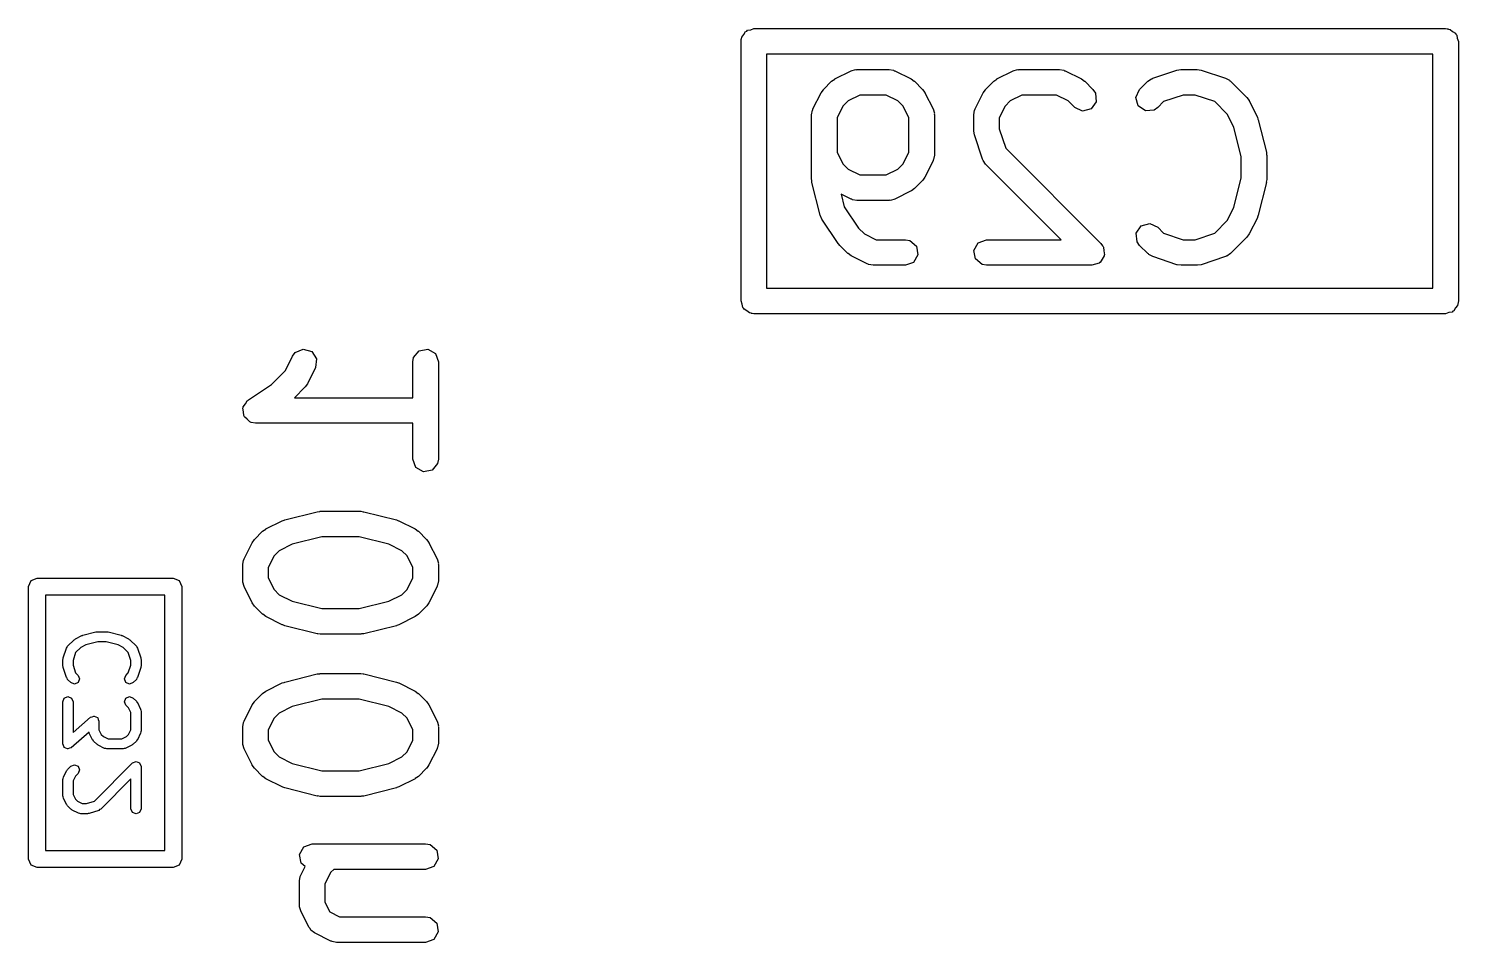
# Model space of a CAD drawing. Extents: x 0.18 to 5.48, y -2.58 to 1.79.
# Drawn here: x 2.7173 to 3.048, y 0.4667 to 0.678 of the extents above; entities that cross this region are included whole.
import ezdxf

# ---------------------------------------------------------------- set-up
doc = ezdxf.new("R2010")
doc.units = 0
doc.header["$MEASUREMENT"] = 0
doc.layers.add('BLACK', color=7, linetype='CONTINUOUS')

msp = doc.modelspace()

# ---------------------------------------------------------------- linework, layer by layer
at = {"layer": 'BLACK', "linetype": 'CONTINUOUS'}
for p, q in [((2.88428, 0.67769), (2.885, 0.677953)), ((2.885, 0.677953), (3.045, 0.677953)), ((3.045, 0.677953), (3.04538, 0.677885)), ((3.04538, 0.677885), (3.04551, 0.677908)), ((3.04551, 0.677908), (3.04563, 0.677842)), ((2.88205, 0.675), (2.88211, 0.675384)), ((2.88205, 0.615), (2.88205, 0.675)), ((2.88209, 0.675513), (2.88216, 0.675626)), ((2.88211, 0.675384), (2.88209, 0.675513)), ((2.88216, 0.675626), (2.88223, 0.67601)), ((2.88223, 0.67601), (2.88272, 0.676598)), ((2.88272, 0.676598), (2.8831, 0.677262)), ((2.8831, 0.677262), (2.88335, 0.677353)), ((2.88335, 0.677353), (2.88352, 0.677557)), ((2.88352, 0.677557), (2.88428, 0.67769)), ((3.04563, 0.677842), (3.04601, 0.677775)), ((3.04601, 0.677775), (3.0466, 0.677282)), ((3.0466, 0.677282), (3.04726, 0.676898)), ((3.04726, 0.676898), (3.04735, 0.676648)), ((3.04735, 0.676648), (3.04756, 0.676476)), ((3.04756, 0.676476), (3.04769, 0.675721)), ((3.04769, 0.675721), (3.04795, 0.675)), ((3.04795, 0.675), (3.04795, 0.615)), ((2.88795, 0.672047), (2.88795, 0.617953)), ((3.04205, 0.672047), (2.88795, 0.672047)), ((3.04205, 0.617953), (3.04205, 0.672047)), ((2.90375, 0.666326), (2.9075, 0.668201)), ((2.9075, 0.668201), (2.90848, 0.668493)), ((2.90848, 0.668493), (2.90865, 0.668452)), ((2.90865, 0.668452), (2.90882, 0.668513)), ((2.90882, 0.668513), (2.91632, 0.668513)), ((2.91632, 0.668513), (2.91733, 0.668334)), ((2.91733, 0.668334), (2.91746, 0.668221)), ((2.91746, 0.668221), (2.91764, 0.668201)), ((2.91764, 0.668201), (2.92139, 0.666326)), ((2.94124, 0.666326), (2.94499, 0.668201)), ((2.94499, 0.668201), (2.94598, 0.668493)), ((2.94598, 0.668493), (2.94615, 0.668452)), ((2.94615, 0.668452), (2.94631, 0.668513)), ((2.94631, 0.668513), (2.95569, 0.668513)), ((2.95569, 0.668513), (2.9567, 0.668334)), ((2.9567, 0.668334), (2.95683, 0.668221)), ((2.95683, 0.668221), (2.95701, 0.668201)), ((2.95701, 0.668201), (2.96076, 0.666326)), ((2.97725, 0.666486), (2.98287, 0.668361)), ((2.98287, 0.668361), (2.98375, 0.668491)), ((2.98375, 0.668491), (2.98381, 0.668513)), ((2.98381, 0.668513), (2.98756, 0.668513)), ((2.98756, 0.668513), (2.98843, 0.668359)), ((2.98843, 0.668359), (2.98849, 0.668361)), ((2.98849, 0.668361), (2.99412, 0.666486)), ((2.90111, 0.663898), (2.90298, 0.665773)), ((2.90298, 0.665773), (2.9037, 0.666279)), ((2.9037, 0.666279), (2.90375, 0.666326)), ((2.92139, 0.666326), (2.9221, 0.6658)), ((2.9221, 0.6658), (2.92215, 0.665773)), ((2.92215, 0.665773), (2.92403, 0.663898)), ((2.9386, 0.663898), (2.94048, 0.665773)), ((2.94048, 0.665773), (2.9412, 0.666279)), ((2.9412, 0.666279), (2.94124, 0.666326)), ((2.96076, 0.666326), (2.96147, 0.6658)), ((2.96147, 0.6658), (2.96152, 0.665773)), ((2.96152, 0.665773), (2.9634, 0.663898)), ((2.97422, 0.663898), (2.9761, 0.665773)), ((2.9761, 0.665773), (2.97694, 0.666361)), ((2.97694, 0.666361), (2.97711, 0.666377)), ((2.97711, 0.666377), (2.97725, 0.666486)), ((2.99412, 0.666486), (2.99502, 0.665998)), ((2.99502, 0.665998), (2.99511, 0.665848)), ((2.99511, 0.665848), (2.99527, 0.665773)), ((2.99527, 0.665773), (2.99902, 0.662023)), ((2.89868, 0.659381), (2.90055, 0.663131)), ((2.90055, 0.663131), (2.90108, 0.66384)), ((2.90108, 0.66384), (2.90111, 0.663898)), ((2.90951, 0.662607), (2.90682, 0.661258)), ((2.91562, 0.662607), (2.90951, 0.662607)), ((2.91832, 0.661258), (2.91562, 0.662607)), ((2.92403, 0.663898), (2.92454, 0.663175)), ((2.92454, 0.663175), (2.92458, 0.663131)), ((2.92458, 0.663131), (2.92646, 0.659381)), ((2.93617, 0.659381), (2.93805, 0.663131)), ((2.93805, 0.663131), (2.93857, 0.66384)), ((2.93857, 0.66384), (2.9386, 0.663898)), ((2.94701, 0.662607), (2.94431, 0.661258)), ((2.95499, 0.662607), (2.94701, 0.662607)), ((2.95769, 0.661258), (2.95499, 0.662607)), ((2.9634, 0.663898), (2.96399, 0.663058)), ((2.96399, 0.663058), (2.96416, 0.661046)), ((2.97337, 0.662068), (2.97422, 0.663898)), ((2.97389, 0.660117), (2.97337, 0.662068)), ((2.98429, 0.662607), (2.97978, 0.661104)), ((2.98708, 0.662607), (2.98429, 0.662607)), ((2.99159, 0.661104), (2.98708, 0.662607)), ((2.99902, 0.662023), (2.99953, 0.6613)), ((2.89837, 0.658061), (2.89854, 0.659071)), ((2.89837, 0.643063), (2.89837, 0.658061)), ((2.89854, 0.659071), (2.89866, 0.659206)), ((2.89866, 0.659206), (2.89868, 0.659381)), ((2.90562, 0.660061), (2.90427, 0.657364)), ((2.90682, 0.661258), (2.90562, 0.660061)), ((2.91951, 0.660061), (2.91832, 0.661258)), ((2.92086, 0.657364), (2.91951, 0.660061)), ((2.92646, 0.659381), (2.92675, 0.658398)), ((2.92675, 0.658398), (2.92671, 0.658227)), ((2.92671, 0.658227), (2.92677, 0.658061)), ((2.92677, 0.658061), (2.92677, 0.648687)), ((2.93586, 0.658061), (2.93604, 0.659071)), ((2.93586, 0.654311), (2.93586, 0.658061)), ((2.93604, 0.659071), (2.93615, 0.659206)), ((2.93615, 0.659206), (2.93617, 0.659381)), ((2.94312, 0.660061), (2.94177, 0.657364)), ((2.94431, 0.661258), (2.94312, 0.660061)), ((2.95922, 0.659722), (2.95769, 0.661258)), ((2.96105, 0.658869), (2.95922, 0.659722)), ((2.963, 0.659391), (2.96105, 0.658869)), ((2.96416, 0.661046), (2.963, 0.659391)), ((2.97555, 0.658958), (2.97389, 0.660117)), ((2.97756, 0.659134), (2.97555, 0.658958)), ((2.9784, 0.659722), (2.97756, 0.659134)), ((2.97978, 0.661104), (2.9784, 0.659722)), ((2.9945, 0.658186), (2.99159, 0.661104)), ((2.99602, 0.655155), (2.9945, 0.658186)), ((2.99953, 0.6613), (2.99957, 0.661256)), ((2.99957, 0.661256), (3.00145, 0.657506)), ((2.90427, 0.657364), (2.90427, 0.649384)), ((2.92086, 0.649384), (2.92086, 0.657364)), ((2.94177, 0.657364), (2.94177, 0.65479)), ((2.94177, 0.65479), (2.94327, 0.650282)), ((2.99773, 0.648323), (2.99602, 0.655155)), ((3.00145, 0.657506), (3.00159, 0.657018)), ((3.00159, 0.657018), (3.00167, 0.656902)), ((3.00167, 0.656902), (3.00355, 0.649403)), ((2.93588, 0.654251), (2.93586, 0.654311)), ((2.93601, 0.653377), (2.93588, 0.654251)), ((2.93789, 0.647753), (2.93601, 0.653377)), ((2.90427, 0.649384), (2.90562, 0.646686)), ((2.91951, 0.646686), (2.92086, 0.649384)), ((2.92677, 0.648687), (2.92659, 0.647677)), ((2.94327, 0.650282), (2.96527, 0.628278)), ((2.99773, 0.643426), (2.99773, 0.648323)), ((3.00355, 0.649403), (3.00359, 0.648815)), ((3.00359, 0.648815), (3.00363, 0.648687)), ((3.00363, 0.648687), (3.00363, 0.643063)), ((2.90562, 0.646686), (2.90682, 0.645489)), ((2.90682, 0.645489), (2.90951, 0.644141)), ((2.91562, 0.644141), (2.91832, 0.645489)), ((2.91832, 0.645489), (2.91951, 0.646686)), ((2.92646, 0.647366), (2.92458, 0.643617)), ((2.92648, 0.647542), (2.92646, 0.647366)), ((2.92659, 0.647677), (2.92648, 0.647542)), ((2.938, 0.647615), (2.93789, 0.647753)), ((2.93801, 0.647439), (2.938, 0.647615)), ((2.9386, 0.646599), (2.93801, 0.647439)), ((2.95606, 0.629142), (2.9386, 0.646599)), ((2.89841, 0.642934), (2.89837, 0.643063)), ((2.89845, 0.642346), (2.89841, 0.642934)), ((2.90033, 0.634847), (2.89845, 0.642346)), ((2.90951, 0.644141), (2.91562, 0.644141)), ((2.92403, 0.642849), (2.92215, 0.640975)), ((2.92406, 0.642908), (2.92403, 0.642849)), ((2.92458, 0.643617), (2.92406, 0.642908)), ((2.99602, 0.636594), (2.99773, 0.643426)), ((3.00355, 0.642346), (3.00167, 0.634847)), ((3.00363, 0.643063), (3.00353, 0.642482)), ((3.00353, 0.642482), (3.00355, 0.642346)), ((2.9075, 0.638547), (2.9052, 0.639693)), ((2.9052, 0.639693), (2.90593, 0.636776)), ((2.90767, 0.638527), (2.9075, 0.638547)), ((2.90781, 0.638413), (2.90767, 0.638527)), ((2.90882, 0.638235), (2.90781, 0.638413)), ((2.91632, 0.638235), (2.90882, 0.638235)), ((2.91648, 0.638295), (2.91632, 0.638235)), ((2.91665, 0.638254), (2.91648, 0.638295)), ((2.91764, 0.638547), (2.91665, 0.638254)), ((2.92139, 0.640422), (2.91764, 0.638547)), ((2.92143, 0.640468), (2.92139, 0.640422)), ((2.92215, 0.640975), (2.92143, 0.640468)), ((2.90593, 0.636776), (2.90924, 0.63182)), ((2.9945, 0.633563), (2.99602, 0.636594)), ((2.90034, 0.634833), (2.90033, 0.634847)), ((2.90074, 0.633926), (2.90034, 0.634833)), ((2.90449, 0.628301), (2.90074, 0.633926)), ((2.90924, 0.63182), (2.91057, 0.630491)), ((2.97346, 0.630703), (2.97462, 0.632358)), ((2.97462, 0.632358), (2.97657, 0.632881)), ((2.97657, 0.632881), (2.9784, 0.632027)), ((2.9784, 0.632027), (2.97978, 0.630645)), ((2.99159, 0.630645), (2.9945, 0.633563)), ((3.00145, 0.634243), (2.99957, 0.630494)), ((3.00146, 0.634382), (3.00145, 0.634243)), ((3.00167, 0.634847), (3.00146, 0.634382)), ((2.9046, 0.62822), (2.90449, 0.628301)), ((2.91057, 0.630491), (2.91326, 0.629142)), ((2.91326, 0.629142), (2.92007, 0.629142)), ((2.92007, 0.629142), (2.92108, 0.628964)), ((2.92108, 0.628964), (2.92262, 0.627666)), ((2.93591, 0.626702), (2.93692, 0.628452)), ((2.93692, 0.628452), (2.93881, 0.629142)), ((2.93881, 0.629142), (2.95606, 0.629142)), ((2.96527, 0.628278), (2.96564, 0.62775)), ((2.97363, 0.628691), (2.97346, 0.630703)), ((2.97422, 0.627851), (2.97363, 0.628691)), ((2.97978, 0.630645), (2.98429, 0.629142)), ((2.98429, 0.629142), (2.98708, 0.629142)), ((2.98708, 0.629142), (2.99159, 0.630645)), ((2.99902, 0.629726), (2.99527, 0.625977)), ((2.99905, 0.629784), (2.99902, 0.629726)), ((2.99957, 0.630494), (2.99905, 0.629784)), ((2.90486, 0.627851), (2.9046, 0.62822)), ((2.90673, 0.625977), (2.90486, 0.627851)), ((2.90679, 0.625949), (2.90673, 0.625977)), ((2.9075, 0.625423), (2.90679, 0.625949)), ((2.91125, 0.623549), (2.9075, 0.625423)), ((2.92297, 0.625677), (2.92196, 0.623928)), ((2.92262, 0.627666), (2.92297, 0.625677)), ((2.93626, 0.624713), (2.93591, 0.626702)), ((2.96604, 0.625426), (2.96553, 0.624698)), ((2.96564, 0.62775), (2.96574, 0.627666)), ((2.96574, 0.627666), (2.96576, 0.627588)), ((2.96576, 0.627588), (2.96586, 0.627438)), ((2.96586, 0.627438), (2.96594, 0.626552)), ((2.96594, 0.626552), (2.96609, 0.625677)), ((2.96609, 0.625677), (2.96603, 0.62556)), ((2.96603, 0.62556), (2.96604, 0.625426)), ((2.9761, 0.625977), (2.97422, 0.627851)), ((2.97626, 0.625902), (2.9761, 0.625977)), ((2.97635, 0.625752), (2.97626, 0.625902)), ((2.97725, 0.625263), (2.97635, 0.625752)), ((2.98287, 0.623389), (2.97725, 0.625263)), ((2.99412, 0.625263), (2.98849, 0.623389)), ((2.99425, 0.625373), (2.99412, 0.625263)), ((2.99443, 0.625388), (2.99425, 0.625373)), ((2.99527, 0.625977), (2.99443, 0.625388)), ((2.91142, 0.623529), (2.91125, 0.623549)), ((2.91156, 0.623415), (2.91142, 0.623529)), ((2.91257, 0.623237), (2.91156, 0.623415)), ((2.92007, 0.623237), (2.91257, 0.623237)), ((2.92196, 0.623928), (2.92007, 0.623237)), ((2.9378, 0.623415), (2.93626, 0.624713)), ((2.93881, 0.623237), (2.9378, 0.623415)), ((2.96319, 0.623237), (2.93881, 0.623237)), ((2.96402, 0.623541), (2.96319, 0.623237)), ((2.96488, 0.623771), (2.96402, 0.623541)), ((2.96496, 0.623882), (2.96488, 0.623771)), ((2.96508, 0.623928), (2.96496, 0.623882)), ((2.96553, 0.624698), (2.96508, 0.623928)), ((2.98294, 0.62339), (2.98287, 0.623389)), ((2.98381, 0.623237), (2.98294, 0.62339)), ((2.98756, 0.623237), (2.98381, 0.623237)), ((2.98762, 0.623259), (2.98756, 0.623237)), ((2.98849, 0.623389), (2.98762, 0.623259)), ((2.88795, 0.617953), (3.04205, 0.617953)), ((2.88231, 0.614279), (2.88205, 0.615)), ((2.88244, 0.613524), (2.88231, 0.614279)), ((2.88265, 0.613352), (2.88244, 0.613524)), ((2.88274, 0.613102), (2.88265, 0.613352)), ((2.8834, 0.612718), (2.88274, 0.613102)), ((2.88399, 0.612225), (2.8834, 0.612718)), ((2.88437, 0.612158), (2.88399, 0.612225)), ((2.88449, 0.612092), (2.88437, 0.612158)), ((2.88462, 0.612115), (2.88449, 0.612092)), ((2.885, 0.612047), (2.88462, 0.612115)), ((3.045, 0.612047), (2.885, 0.612047)), ((3.04572, 0.61231), (3.045, 0.612047)), ((3.04648, 0.612443), (3.04572, 0.61231)), ((3.04665, 0.612647), (3.04648, 0.612443)), ((3.0469, 0.612738), (3.04665, 0.612647)), ((3.04728, 0.613402), (3.0469, 0.612738)), ((3.04777, 0.61399), (3.04728, 0.613402)), ((3.04784, 0.614374), (3.04777, 0.61399)), ((3.04791, 0.614487), (3.04784, 0.614374)), ((3.04795, 0.615), (3.04789, 0.614616)), ((3.04789, 0.614616), (3.04791, 0.614487)), ((2.77669, 0.598927), (2.77835, 0.602248)), ((2.77835, 0.602248), (2.77896, 0.603071)), ((2.77896, 0.603071), (2.78081, 0.603874)), ((2.78081, 0.603874), (2.78275, 0.603299)), ((2.78275, 0.603299), (2.78386, 0.601613)), ((2.80616, 0.600927), (2.80633, 0.601937)), ((2.80633, 0.601937), (2.80763, 0.603484)), ((2.80763, 0.603484), (2.80962, 0.603835)), ((2.80962, 0.603835), (2.81137, 0.602825)), ((2.81137, 0.602825), (2.81206, 0.600927)), ((2.77348, 0.595723), (2.77669, 0.598927)), ((2.78363, 0.599607), (2.78175, 0.595857)), ((2.78386, 0.601613), (2.78363, 0.599607)), ((2.80616, 0.592631), (2.80616, 0.600927)), ((2.81206, 0.600927), (2.81206, 0.57843)), ((2.7681, 0.592135), (2.77348, 0.595723)), ((2.78175, 0.595857), (2.78123, 0.595148)), ((2.76741, 0.591198), (2.76784, 0.59194)), ((2.76784, 0.59194), (2.768, 0.591998)), ((2.768, 0.591998), (2.7681, 0.592135)), ((2.7812, 0.59509), (2.77874, 0.592631)), ((2.77874, 0.592631), (2.80616, 0.592631)), ((2.78123, 0.595148), (2.7812, 0.59509)), ((2.76683, 0.590191), (2.76692, 0.590338)), ((2.76698, 0.589347), (2.76683, 0.590191)), ((2.76691, 0.590508), (2.76741, 0.591198)), ((2.76692, 0.590338), (2.76691, 0.590508)), ((2.76704, 0.588492), (2.76698, 0.589347)), ((2.76715, 0.588369), (2.76704, 0.588492)), ((2.76718, 0.588202), (2.76715, 0.588369)), ((2.76784, 0.587651), (2.76718, 0.588202)), ((2.76843, 0.587032), (2.76784, 0.587651)), ((2.7686, 0.587013), (2.76843, 0.587032)), ((2.76873, 0.586904), (2.7686, 0.587013)), ((2.76974, 0.586726), (2.76873, 0.586904)), ((2.80616, 0.586726), (2.76974, 0.586726)), ((2.80616, 0.57843), (2.80616, 0.586726)), ((2.80685, 0.576532), (2.80616, 0.57843)), ((2.8086, 0.575522), (2.80685, 0.576532)), ((2.81059, 0.575873), (2.8086, 0.575522)), ((2.81188, 0.57742), (2.81059, 0.575873)), ((2.81206, 0.57843), (2.81188, 0.57742)), ((2.77652, 0.564422), (2.78402, 0.566296)), ((2.78402, 0.566296), (2.78461, 0.566338)), ((2.78461, 0.566338), (2.78474, 0.566384)), ((2.78474, 0.566384), (2.79411, 0.566384)), ((2.79411, 0.566384), (2.79469, 0.566282)), ((2.79469, 0.566282), (2.79483, 0.566296)), ((2.79483, 0.566296), (2.80233, 0.564422)), ((2.7714, 0.56177), (2.77212, 0.562276)), ((2.77212, 0.562276), (2.77217, 0.562323)), ((2.77217, 0.562323), (2.77592, 0.564198)), ((2.77592, 0.564198), (2.77641, 0.564343)), ((2.77641, 0.564343), (2.77652, 0.564422)), ((2.80233, 0.564422), (2.80279, 0.564214)), ((2.80279, 0.564214), (2.80293, 0.564198)), ((2.80293, 0.564198), (2.80668, 0.562323)), ((2.80668, 0.562323), (2.80739, 0.561797)), ((2.7671, 0.555378), (2.76897, 0.559128)), ((2.76897, 0.559128), (2.7695, 0.559837)), ((2.7695, 0.559837), (2.76953, 0.559895)), ((2.76953, 0.559895), (2.7714, 0.56177)), ((2.7851, 0.560479), (2.77827, 0.558771)), ((2.79375, 0.560479), (2.7851, 0.560479)), ((2.80058, 0.558771), (2.79375, 0.560479)), ((2.80739, 0.561797), (2.80745, 0.56177)), ((2.80745, 0.56177), (2.80932, 0.559895)), ((2.80932, 0.559895), (2.80983, 0.559172)), ((2.80983, 0.559172), (2.80988, 0.559128)), ((2.80988, 0.559128), (2.81175, 0.555378)), ((2.77404, 0.556058), (2.77269, 0.553361)), ((2.77524, 0.557255), (2.77404, 0.556058)), ((2.77827, 0.558771), (2.77524, 0.557255)), ((2.80361, 0.557255), (2.80058, 0.558771)), ((2.80481, 0.556058), (2.80361, 0.557255)), ((2.80616, 0.553361), (2.80481, 0.556058)), ((2.76679, 0.554058), (2.76696, 0.555068)), ((2.76679, 0.550308), (2.76679, 0.554058)), ((2.76696, 0.555068), (2.76708, 0.555203)), ((2.76708, 0.555203), (2.7671, 0.555378)), ((2.77269, 0.553361), (2.77269, 0.551005)), ((2.80616, 0.551005), (2.80616, 0.553361)), ((2.81175, 0.555378), (2.81204, 0.554396)), ((2.81204, 0.554396), (2.812, 0.554224)), ((2.812, 0.554224), (2.81206, 0.554058)), ((2.81206, 0.554058), (2.81206, 0.550308)), ((2.71728, 0.548996), (2.71786, 0.550388)), ((2.71728, 0.486004), (2.71728, 0.548996)), ((2.71786, 0.550388), (2.71925, 0.550965)), ((2.71925, 0.550965), (2.75075, 0.550965)), ((2.75075, 0.550965), (2.75214, 0.550388)), ((2.75214, 0.550388), (2.75272, 0.548996)), ((2.75272, 0.548996), (2.75272, 0.486004)), ((2.76685, 0.550142), (2.76679, 0.550308)), ((2.76681, 0.549971), (2.76685, 0.550142)), ((2.7671, 0.548988), (2.76681, 0.549971)), ((2.76897, 0.545238), (2.7671, 0.548988)), ((2.77269, 0.551005), (2.77404, 0.548308)), ((2.80481, 0.548308), (2.80616, 0.551005)), ((2.81175, 0.548988), (2.80988, 0.545238)), ((2.81177, 0.549163), (2.81175, 0.548988)), ((2.81188, 0.549298), (2.81177, 0.549163)), ((2.81206, 0.550308), (2.81188, 0.549298)), ((2.72122, 0.547028), (2.72122, 0.487972)), ((2.74878, 0.547028), (2.72122, 0.547028)), ((2.74878, 0.487972), (2.74878, 0.547028)), ((2.77404, 0.548308), (2.77524, 0.547111)), ((2.77524, 0.547111), (2.77827, 0.545595)), ((2.80058, 0.545595), (2.80361, 0.547111)), ((2.80361, 0.547111), (2.80481, 0.548308)), ((2.76902, 0.545194), (2.76897, 0.545238)), ((2.76953, 0.544471), (2.76902, 0.545194)), ((2.7714, 0.542596), (2.76953, 0.544471)), ((2.77146, 0.542569), (2.7714, 0.542596)), ((2.77217, 0.542043), (2.77146, 0.542569)), ((2.77827, 0.545595), (2.7851, 0.543887)), ((2.7851, 0.543887), (2.79375, 0.543887)), ((2.79375, 0.543887), (2.80058, 0.545595)), ((2.80745, 0.542596), (2.80672, 0.54209)), ((2.80932, 0.544471), (2.80745, 0.542596)), ((2.80935, 0.544529), (2.80932, 0.544471)), ((2.80988, 0.545238), (2.80935, 0.544529)), ((2.77592, 0.540168), (2.77217, 0.542043)), ((2.77606, 0.540152), (2.77592, 0.540168)), ((2.77652, 0.539945), (2.77606, 0.540152)), ((2.78402, 0.53807), (2.77652, 0.539945)), ((2.80233, 0.539945), (2.79483, 0.53807)), ((2.80244, 0.540023), (2.80233, 0.539945)), ((2.80293, 0.540168), (2.80244, 0.540023)), ((2.80668, 0.542043), (2.80293, 0.540168)), ((2.80672, 0.54209), (2.80668, 0.542043)), ((2.72629, 0.535208), (2.72779, 0.536708)), ((2.72779, 0.536708), (2.72797, 0.536782)), ((2.72797, 0.536782), (2.7281, 0.536929)), ((2.7281, 0.536929), (2.7296, 0.537679)), ((2.7296, 0.537679), (2.72973, 0.537689)), ((2.72973, 0.537689), (2.72984, 0.537768)), ((2.72984, 0.537768), (2.73284, 0.538518)), ((2.73327, 0.536191), (2.73054, 0.535508)), ((2.73284, 0.538518), (2.73299, 0.538496)), ((2.73299, 0.538496), (2.73313, 0.538554)), ((2.73313, 0.538554), (2.73537, 0.538554)), ((2.73523, 0.536191), (2.73327, 0.536191)), ((2.73796, 0.535508), (2.73523, 0.536191)), ((2.73537, 0.538554), (2.73551, 0.538496)), ((2.73551, 0.538496), (2.73566, 0.538518)), ((2.73566, 0.538518), (2.73866, 0.537768)), ((2.73866, 0.537768), (2.73877, 0.537689)), ((2.73877, 0.537689), (2.7389, 0.537679)), ((2.7389, 0.537679), (2.7404, 0.536929)), ((2.7404, 0.536929), (2.74053, 0.536782)), ((2.74053, 0.536782), (2.74071, 0.536708)), ((2.74071, 0.536708), (2.74221, 0.535208)), ((2.78416, 0.538084), (2.78402, 0.53807)), ((2.78474, 0.537982), (2.78416, 0.538084)), ((2.79411, 0.537982), (2.78474, 0.537982)), ((2.79424, 0.538029), (2.79411, 0.537982)), ((2.79483, 0.53807), (2.79424, 0.538029)), ((2.72526, 0.532497), (2.72601, 0.534746)), ((2.72527, 0.532303), (2.72526, 0.532497)), ((2.72601, 0.534746), (2.72619, 0.534954)), ((2.72619, 0.534954), (2.72629, 0.535208)), ((2.72816, 0.533735), (2.72756, 0.531932)), ((2.72933, 0.534902), (2.72816, 0.533735)), ((2.73054, 0.535508), (2.72933, 0.534902)), ((2.73917, 0.534902), (2.73796, 0.535508)), ((2.74034, 0.533735), (2.73917, 0.534902)), ((2.74094, 0.531932), (2.74034, 0.533735)), ((2.74221, 0.535208), (2.74231, 0.534954)), ((2.74231, 0.534954), (2.74249, 0.534746)), ((2.74249, 0.534746), (2.74324, 0.532497)), ((2.74324, 0.532497), (2.74323, 0.532303)), ((2.72519, 0.532123), (2.72527, 0.532303)), ((2.72519, 0.530623), (2.72519, 0.532123)), ((2.72527, 0.530444), (2.72519, 0.530623)), ((2.72526, 0.53025), (2.72527, 0.530444)), ((2.72601, 0.528), (2.72526, 0.53025)), ((2.72756, 0.531932), (2.72756, 0.530815)), ((2.72756, 0.530815), (2.72816, 0.529012)), ((2.74034, 0.529012), (2.74094, 0.530815)), ((2.74094, 0.530815), (2.74094, 0.531932)), ((2.74324, 0.53025), (2.74249, 0.528)), ((2.74323, 0.532303), (2.74331, 0.532123)), ((2.74331, 0.530623), (2.74323, 0.530444)), ((2.74323, 0.530444), (2.74324, 0.53025)), ((2.74331, 0.532123), (2.74331, 0.530623)), ((2.72619, 0.527793), (2.72601, 0.528)), ((2.72629, 0.527538), (2.72619, 0.527793)), ((2.72704, 0.526789), (2.72629, 0.527538)), ((2.72788, 0.526443), (2.72704, 0.526789)), ((2.72871, 0.526789), (2.72788, 0.526443)), ((2.72816, 0.529012), (2.72871, 0.528459)), ((2.72871, 0.528459), (2.72906, 0.527624)), ((2.72906, 0.527624), (2.72871, 0.526789)), ((2.73944, 0.527624), (2.73979, 0.528459)), ((2.73979, 0.526789), (2.73944, 0.527624)), ((2.73979, 0.528459), (2.74034, 0.529012)), ((2.74062, 0.526443), (2.73979, 0.526789)), ((2.74146, 0.526789), (2.74062, 0.526443)), ((2.74221, 0.527538), (2.74146, 0.526789)), ((2.74231, 0.527793), (2.74221, 0.527538)), ((2.74249, 0.528), (2.74231, 0.527793)), ((2.77217, 0.524828), (2.77592, 0.526703)), ((2.77592, 0.526703), (2.77641, 0.526848)), ((2.77641, 0.526848), (2.77652, 0.526926)), ((2.77652, 0.526926), (2.78402, 0.528801)), ((2.78402, 0.528801), (2.78461, 0.528842)), ((2.78461, 0.528842), (2.78474, 0.528889)), ((2.78474, 0.528889), (2.79411, 0.528889)), ((2.79411, 0.528889), (2.79469, 0.528787)), ((2.79469, 0.528787), (2.79483, 0.528801)), ((2.79483, 0.528801), (2.80233, 0.526926)), ((2.80233, 0.526926), (2.80279, 0.526719)), ((2.80279, 0.526719), (2.80293, 0.526703)), ((2.80293, 0.526703), (2.80668, 0.524828)), ((2.72519, 0.522374), (2.72554, 0.52321)), ((2.72554, 0.52321), (2.72638, 0.523555)), ((2.72638, 0.523555), (2.72721, 0.52321)), ((2.72721, 0.52321), (2.72756, 0.522374)), ((2.73944, 0.522374), (2.73979, 0.52321)), ((2.73979, 0.52321), (2.74062, 0.523555)), ((2.74062, 0.523555), (2.74146, 0.52321)), ((2.74146, 0.52321), (2.74221, 0.52246)), ((2.74221, 0.52246), (2.74228, 0.52228)), ((2.76953, 0.5224), (2.7714, 0.524275)), ((2.7714, 0.524275), (2.77212, 0.524781)), ((2.77212, 0.524781), (2.77217, 0.524828)), ((2.7851, 0.522984), (2.77827, 0.521276)), ((2.79375, 0.522984), (2.7851, 0.522984)), ((2.80058, 0.521276), (2.79375, 0.522984)), ((2.80668, 0.524828), (2.80739, 0.524302)), ((2.80739, 0.524302), (2.80745, 0.524275)), ((2.80745, 0.524275), (2.80932, 0.5224)), ((2.72519, 0.512626), (2.72519, 0.522374)), ((2.72756, 0.522374), (2.72756, 0.515228)), ((2.73979, 0.521539), (2.73944, 0.522374)), ((2.7404, 0.520925), (2.73979, 0.521539)), ((2.74094, 0.519846), (2.7404, 0.520925)), ((2.74094, 0.515904), (2.74094, 0.519846)), ((2.74228, 0.52228), (2.74243, 0.522153)), ((2.74243, 0.522153), (2.74318, 0.520653)), ((2.74318, 0.520653), (2.7432, 0.520379)), ((2.7432, 0.520379), (2.74331, 0.520125)), ((2.74331, 0.520125), (2.74331, 0.515625)), ((2.7671, 0.517883), (2.76897, 0.521633)), ((2.76897, 0.521633), (2.7695, 0.522342)), ((2.7695, 0.522342), (2.76953, 0.5224)), ((2.77524, 0.51976), (2.77404, 0.518563)), ((2.77827, 0.521276), (2.77524, 0.51976)), ((2.80361, 0.51976), (2.80058, 0.521276)), ((2.80481, 0.518563), (2.80361, 0.51976)), ((2.80932, 0.5224), (2.80983, 0.521677)), ((2.80983, 0.521677), (2.80988, 0.521633)), ((2.80988, 0.521633), (2.81175, 0.517883)), ((2.72756, 0.515228), (2.7316, 0.518764)), ((2.7316, 0.518764), (2.73199, 0.518897)), ((2.73199, 0.518897), (2.73238, 0.519056)), ((2.73238, 0.519056), (2.73241, 0.51904)), ((2.73241, 0.51904), (2.73245, 0.519053)), ((2.73245, 0.519053), (2.73283, 0.518869)), ((2.73283, 0.518869), (2.73321, 0.51871)), ((2.73321, 0.51871), (2.73323, 0.518671)), ((2.73323, 0.518671), (2.73326, 0.518653)), ((2.73326, 0.518653), (2.7334, 0.518259)), ((2.7334, 0.518259), (2.73356, 0.517875)), ((2.73356, 0.517875), (2.73356, 0.515904)), ((2.73356, 0.515904), (2.7341, 0.514825)), ((2.7404, 0.514825), (2.74094, 0.515904)), ((2.76679, 0.516563), (2.76696, 0.517573)), ((2.76679, 0.512813), (2.76679, 0.516563)), ((2.76696, 0.517573), (2.76708, 0.517708)), ((2.76708, 0.517708), (2.7671, 0.517883)), ((2.77404, 0.518563), (2.77269, 0.515866)), ((2.77269, 0.515866), (2.77269, 0.51351)), ((2.80616, 0.515866), (2.80481, 0.518563)), ((2.80616, 0.51351), (2.80616, 0.515866)), ((2.81175, 0.517883), (2.81204, 0.5169)), ((2.81204, 0.5169), (2.812, 0.516729)), ((2.812, 0.516729), (2.81206, 0.516563)), ((2.81206, 0.516563), (2.81206, 0.512813)), ((2.72535, 0.512241), (2.72519, 0.512626)), ((2.7313, 0.515365), (2.72715, 0.511737)), ((2.73132, 0.515097), (2.7313, 0.515365)), ((2.73207, 0.513597), (2.73132, 0.515097)), ((2.73222, 0.51347), (2.73207, 0.513597)), ((2.73229, 0.51329), (2.73222, 0.51347)), ((2.73304, 0.51254), (2.73229, 0.51329)), ((2.73322, 0.512466), (2.73304, 0.51254)), ((2.7341, 0.514825), (2.73457, 0.514346)), ((2.73457, 0.514346), (2.73565, 0.513807)), ((2.73565, 0.513807), (2.73885, 0.513807)), ((2.73885, 0.513807), (2.73992, 0.514346)), ((2.73992, 0.514346), (2.7404, 0.514825)), ((2.74146, 0.51254), (2.74128, 0.512466)), ((2.74221, 0.51329), (2.74146, 0.51254)), ((2.74228, 0.51347), (2.74221, 0.51329)), ((2.74243, 0.513597), (2.74228, 0.51347)), ((2.74318, 0.515097), (2.74243, 0.513597)), ((2.7432, 0.515371), (2.74318, 0.515097)), ((2.74331, 0.515625), (2.7432, 0.515371)), ((2.76685, 0.512647), (2.76679, 0.512813)), ((2.76681, 0.512475), (2.76685, 0.512647)), ((2.77269, 0.51351), (2.77404, 0.510813)), ((2.80481, 0.510813), (2.80616, 0.51351)), ((2.81206, 0.512813), (2.81188, 0.511803)), ((2.72549, 0.511848), (2.72535, 0.512241)), ((2.72552, 0.511829), (2.72549, 0.511848)), ((2.72554, 0.51179), (2.72552, 0.511829)), ((2.72593, 0.511631), (2.72554, 0.51179)), ((2.7263, 0.511447), (2.72593, 0.511631)), ((2.72634, 0.511461), (2.7263, 0.511447)), ((2.72638, 0.511444), (2.72634, 0.511461)), ((2.72676, 0.511604), (2.72638, 0.511444)), ((2.72715, 0.511737), (2.72676, 0.511604)), ((2.73335, 0.512319), (2.73322, 0.512466)), ((2.73485, 0.511569), (2.73335, 0.512319)), ((2.73512, 0.51155), (2.73485, 0.511569)), ((2.73537, 0.511444), (2.73512, 0.51155)), ((2.73912, 0.511444), (2.73537, 0.511444)), ((2.73938, 0.51155), (2.73912, 0.511444)), ((2.73965, 0.511569), (2.73938, 0.51155)), ((2.74115, 0.512319), (2.73965, 0.511569)), ((2.74128, 0.512466), (2.74115, 0.512319)), ((2.7671, 0.511493), (2.76681, 0.512475)), ((2.76897, 0.507743), (2.7671, 0.511493)), ((2.77404, 0.510813), (2.77524, 0.509616)), ((2.77524, 0.509616), (2.77827, 0.5081)), ((2.80058, 0.5081), (2.80361, 0.509616)), ((2.80361, 0.509616), (2.80481, 0.510813)), ((2.81175, 0.511493), (2.80988, 0.507743)), ((2.81177, 0.511668), (2.81175, 0.511493)), ((2.81188, 0.511803), (2.81177, 0.511668)), ((2.72532, 0.504905), (2.72607, 0.506405)), ((2.72607, 0.506405), (2.72622, 0.506532)), ((2.72622, 0.506532), (2.72629, 0.506712)), ((2.72629, 0.506712), (2.72704, 0.507461)), ((2.72704, 0.507461), (2.72788, 0.507807)), ((2.72788, 0.507807), (2.72871, 0.507462)), ((2.72871, 0.507462), (2.72906, 0.506626)), ((2.72906, 0.506626), (2.72871, 0.505791)), ((2.73249, 0.49941), (2.74129, 0.508211)), ((2.74129, 0.508211), (2.74212, 0.508557)), ((2.74212, 0.508557), (2.74296, 0.508211)), ((2.74296, 0.508211), (2.74331, 0.507376)), ((2.74331, 0.507376), (2.74331, 0.497627)), ((2.76902, 0.507699), (2.76897, 0.507743)), ((2.76953, 0.506976), (2.76902, 0.507699)), ((2.7714, 0.505101), (2.76953, 0.506976)), ((2.77827, 0.5081), (2.7851, 0.506392)), ((2.7851, 0.506392), (2.79375, 0.506392)), ((2.79375, 0.506392), (2.80058, 0.5081)), ((2.80932, 0.506976), (2.80745, 0.505101)), ((2.80935, 0.507034), (2.80932, 0.506976)), ((2.80988, 0.507743), (2.80935, 0.507034)), ((2.72519, 0.504377), (2.7253, 0.504631)), ((2.72519, 0.500627), (2.72519, 0.504377)), ((2.7253, 0.504631), (2.72532, 0.504905)), ((2.7281, 0.505177), (2.72756, 0.504098)), ((2.72756, 0.504098), (2.72756, 0.500906)), ((2.72871, 0.505791), (2.7281, 0.505177)), ((2.74094, 0.504525), (2.73396, 0.497542)), ((2.74094, 0.497627), (2.74094, 0.504525)), ((2.77146, 0.505074), (2.7714, 0.505101)), ((2.77217, 0.504548), (2.77146, 0.505074)), ((2.77592, 0.502673), (2.77217, 0.504548)), ((2.77606, 0.502657), (2.77592, 0.502673)), ((2.77652, 0.502449), (2.77606, 0.502657)), ((2.80293, 0.502673), (2.80244, 0.502528)), ((2.80668, 0.504548), (2.80293, 0.502673)), ((2.80672, 0.504595), (2.80668, 0.504548)), ((2.80745, 0.505101), (2.80672, 0.504595)), ((2.7253, 0.500373), (2.72519, 0.500627)), ((2.72532, 0.500099), (2.7253, 0.500373)), ((2.72607, 0.498599), (2.72532, 0.500099)), ((2.72756, 0.500906), (2.7281, 0.499827)), ((2.7281, 0.499827), (2.72858, 0.499348)), ((2.72858, 0.499348), (2.72965, 0.498809)), ((2.73068, 0.498809), (2.73249, 0.49941)), ((2.78402, 0.500575), (2.77652, 0.502449)), ((2.78416, 0.500589), (2.78402, 0.500575)), ((2.78474, 0.500486), (2.78416, 0.500589)), ((2.79411, 0.500486), (2.78474, 0.500486)), ((2.79424, 0.500533), (2.79411, 0.500486)), ((2.79483, 0.500575), (2.79424, 0.500533)), ((2.80233, 0.502449), (2.79483, 0.500575)), ((2.80244, 0.502528), (2.80233, 0.502449)), ((2.72622, 0.498472), (2.72607, 0.498599)), ((2.72629, 0.498292), (2.72622, 0.498472)), ((2.72704, 0.497542), (2.72629, 0.498292)), ((2.72722, 0.497468), (2.72704, 0.497542)), ((2.72735, 0.497321), (2.72722, 0.497468)), ((2.72885, 0.496571), (2.72735, 0.497321)), ((2.72912, 0.496552), (2.72885, 0.496571)), ((2.72938, 0.496446), (2.72912, 0.496552)), ((2.73088, 0.496446), (2.72938, 0.496446)), ((2.72965, 0.498809), (2.73068, 0.498809)), ((2.73106, 0.496521), (2.73088, 0.496446)), ((2.73125, 0.496507), (2.73106, 0.496521)), ((2.7335, 0.497257), (2.73125, 0.496507)), ((2.73371, 0.497437), (2.7335, 0.497257)), ((2.73396, 0.497542), (2.73371, 0.497437)), ((2.74129, 0.496792), (2.74094, 0.497627)), ((2.74212, 0.496446), (2.74129, 0.496792)), ((2.74296, 0.496792), (2.74212, 0.496446)), ((2.74331, 0.497627), (2.74296, 0.496792)), ((2.78096, 0.488828), (2.78286, 0.489519)), ((2.78286, 0.489519), (2.80911, 0.489519)), ((2.80911, 0.489519), (2.81012, 0.489341)), ((2.72122, 0.487972), (2.74878, 0.487972)), ((2.77995, 0.487079), (2.78096, 0.488828)), ((2.78031, 0.48509), (2.77995, 0.487079)), ((2.81012, 0.489341), (2.81167, 0.488043)), ((2.81167, 0.488043), (2.81202, 0.486054)), ((2.71786, 0.484612), (2.71728, 0.486004)), ((2.71925, 0.484035), (2.71786, 0.484612)), ((2.75075, 0.484035), (2.71925, 0.484035)), ((2.75214, 0.484612), (2.75075, 0.484035)), ((2.75272, 0.486004), (2.75214, 0.484612)), ((2.78022, 0.482263), (2.78124, 0.484304)), ((2.78124, 0.484304), (2.78031, 0.48509)), ((2.78716, 0.482942), (2.78582, 0.480245)), ((2.78784, 0.483614), (2.78716, 0.482942)), ((2.80911, 0.483614), (2.78784, 0.483614)), ((2.81101, 0.484304), (2.80911, 0.483614)), ((2.81202, 0.486054), (2.81101, 0.484304)), ((2.77991, 0.480942), (2.78009, 0.481952)), ((2.77991, 0.475318), (2.77991, 0.480942)), ((2.78009, 0.481952), (2.7802, 0.482087)), ((2.7802, 0.482087), (2.78022, 0.482263)), ((2.78582, 0.480245), (2.78582, 0.476015)), ((2.77997, 0.475152), (2.77991, 0.475318)), ((2.77993, 0.47498), (2.77997, 0.475152)), ((2.78022, 0.473997), (2.77993, 0.47498)), ((2.7821, 0.470248), (2.78022, 0.473997)), ((2.78582, 0.476015), (2.78694, 0.473769)), ((2.78694, 0.473769), (2.78918, 0.472646)), ((2.78242, 0.469944), (2.7821, 0.470248)), ((2.78259, 0.469538), (2.78242, 0.469944)), ((2.78918, 0.472646), (2.80911, 0.472646)), ((2.80911, 0.472646), (2.81012, 0.472468)), ((2.81012, 0.472468), (2.81167, 0.47117)), ((2.81167, 0.47117), (2.81202, 0.469181)), ((2.78342, 0.468927), (2.78259, 0.469538)), ((2.78717, 0.467052), (2.78342, 0.468927)), ((2.78734, 0.467032), (2.78717, 0.467052)), ((2.78748, 0.466919), (2.78734, 0.467032)), ((2.78849, 0.466741), (2.78748, 0.466919)), ((2.80911, 0.466741), (2.78849, 0.466741)), ((2.81101, 0.467432), (2.80911, 0.466741)), ((2.81202, 0.469181), (2.81101, 0.467432))]:
    msp.add_line(p, q, dxfattribs=at)

doc.saveas('drawing.dxf')
